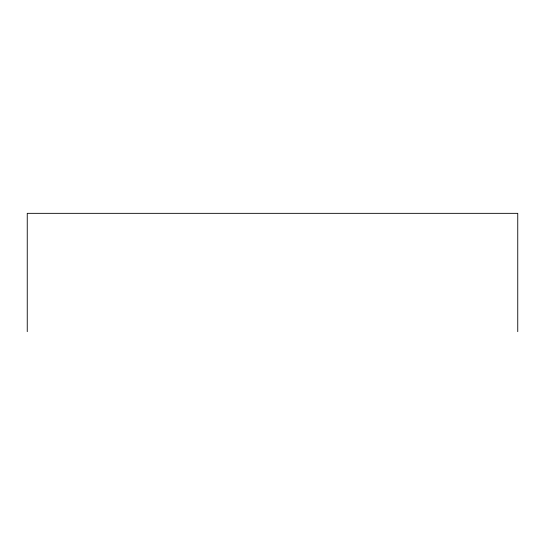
<?xml version="1.0" encoding="UTF-8"?>
<svg xmlns="http://www.w3.org/2000/svg" width="545" height="545" viewBox="0 0 545 545"><rect width="100%" height="100%" fill="white"/><g stroke="black" fill="none" stroke-linecap="round" stroke-linejoin="round"><path stroke-width="0.82" d="M517.75 331.66L517.75 213.34L27.25 213.34L27.25 331.66"/></g></svg>
